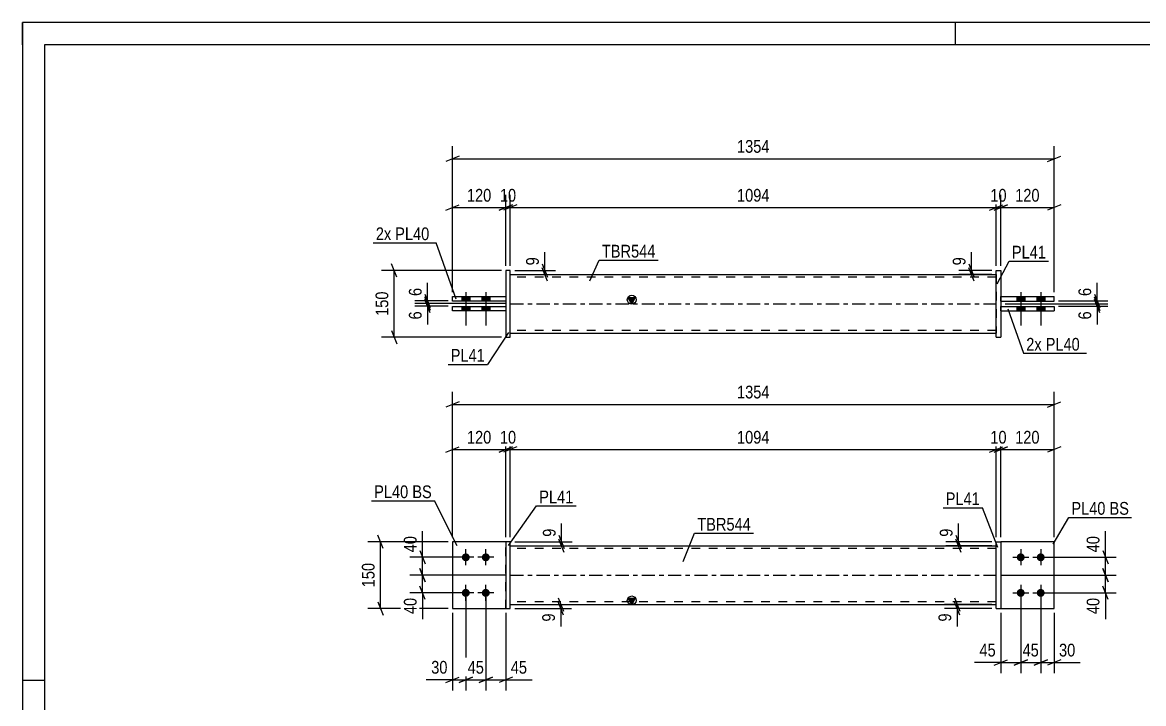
# Model space of a CAD drawing. Header units: millimetres. Extents: x 0 to 420, y 0 to 297.
# Drawn here: x 0 to 252.3, y 143.8 to 297 of the extents above; entities that cross this region are included whole.
import ezdxf

# ---------------------------------------------------------------- set-up
doc = ezdxf.new("R2010")
doc.units = ezdxf.units.MM
doc.linetypes.add('DXK_LINE_DOT2', pattern=[3.9198, 1.9599, -1.9599])
doc.linetypes.add('DXK_LINE_DOT3', pattern=[5.9187, 2.979, -0.9799, 0.9799, -0.9799])
doc.styles.add('Arial Narrow', font='ARIALN.TTF', dxfattribs={"height": 0.2})

# ---------------------------------------------------------------- blocks, each defined once
blk = doc.blocks.new('Unknown-581592826-1127')
at = {"color": 5, "linetype": 'Continuous'}
for p, q in [((420, 297), (0, 297)), ((0, 297), (0, 0)), ((0, 292), (0, 297)), ((210, 292), (210, 297)), ((415, 292), (5, 292)), ((5, 292), (5, 5)), ((5, 149), (0, 149))]:
    blk.add_line(p, q, dxfattribs=at)
blk = doc.blocks.new('Part-581592826-1392 - 1364')
at = {"color": 2, "linetype": 'Continuous'}
for p, q in [((219.16, 180.2), (220.16, 180.2)), ((219.16, 165.2), (219.16, 180.2)), ((220.16, 180.2), (220.16, 165.2)), ((219.16, 165.2), (219.16, 165.2)), ((219.16, 165.2), (220.16, 165.2))]:
    blk.add_line(p, q, dxfattribs=at)
at = {"color": 7, "linetype": 'DXK_LINE_DOT2'}
for p, q in [((219.16, 180.2), (220.16, 180.2)), ((219.16, 165.2), (220.16, 165.2))]:
    blk.add_line(p, q, dxfattribs=at)
blk = doc.blocks.new('Part-581592826-1419 - 1364')
at = {"color": 7, "linetype": 'DXK_LINE_DOT2'}
for p, q in [((108.78, 180.2), (96.78, 180.2)), ((96.78, 180.2), (96.78, 165.2)), ((108.78, 165.2), (108.78, 180.2)), ((96.78, 165.2), (108.78, 165.2))]:
    blk.add_line(p, q, dxfattribs=at)
blk = doc.blocks.new('Bolt-581592826-1398 - 1364')
at = {"linetype": 'Continuous'}
for points in [[(99.78, 175.8, -1), (99.78, 177.6, -1)], [(104.28, 175.8, -1), (104.28, 177.6, -1)], [(99.78, 167.8, -1), (99.78, 169.6, -1)], [(104.28, 167.8, -1), (104.28, 169.6, -1)]]:
    blk.add_hatch(color=1, dxfattribs=at).paths.add_polyline_path(points)
at = {"color": 1, "linetype": 'Continuous'}
for p, q in [((101.58, 176.7), (97.98, 176.7)), ((99.78, 174.9), (99.78, 178.5)), ((106.08, 176.7), (102.48, 176.7)), ((104.28, 174.9), (104.28, 178.5)), ((99.78, 166.9), (99.78, 170.5)), ((104.28, 166.9), (104.28, 170.5)), ((101.58, 168.7), (97.98, 168.7)), ((106.08, 168.7), (102.48, 168.7))]:
    blk.add_line(p, q, dxfattribs=at)
blk = doc.blocks.new('Bolt-581592826-1399 - 1364')
at = {"linetype": 'Continuous'}
for points in [[(224.66, 177.6, -1), (224.66, 175.8, -1)], [(229.16, 177.6, -1), (229.16, 175.8, -1)], [(224.66, 169.6, -1), (224.66, 167.8, -1)], [(229.16, 169.6, -1), (229.16, 167.8, -1)]]:
    blk.add_hatch(color=1, dxfattribs=at).paths.add_polyline_path(points)
at = {"color": 1, "linetype": 'Continuous'}
for p, q in [((222.86, 176.7), (226.46, 176.7)), ((224.66, 178.5), (224.66, 174.9)), ((227.36, 176.7), (230.96, 176.7)), ((229.16, 178.5), (229.16, 174.9)), ((224.66, 170.5), (224.66, 166.9)), ((229.16, 170.5), (229.16, 166.9)), ((222.86, 168.7), (226.46, 168.7)), ((227.36, 168.7), (230.96, 168.7))]:
    blk.add_line(p, q, dxfattribs=at)
blk = doc.blocks.new('Part-581592826-1404 - 1364')
at = {"color": 2, "linetype": 'Continuous'}
for p, q in [((109.78, 180.2), (108.78, 180.2)), ((108.78, 180.2), (108.78, 165.2)), ((109.78, 165.2), (109.78, 180.2)), ((108.78, 165.2), (109.78, 165.2))]:
    blk.add_line(p, q, dxfattribs=at)
blk = doc.blocks.new('Part-581592826-1424 - 1364')
at = {"color": 2, "linetype": 'Continuous'}
for p, q in [((108.78, 180.2), (96.78, 180.2)), ((96.78, 180.2), (96.78, 165.2)), ((96.78, 165.2), (108.78, 165.2))]:
    blk.add_line(p, q, dxfattribs=at)
at = {"color": 7, "linetype": 'DXK_LINE_DOT2'}
blk.add_line((108.78, 165.2), (108.78, 180.2), dxfattribs=at)
blk = doc.blocks.new('Part-581592826-1439 - 1364')
at = {"linetype": 'Continuous'}
blk.add_hatch(color=2, dxfattribs=at).paths.add_polyline_path([(137.13, 166.1), (136.33, 167.5), (137.93, 167.5)])
at = {"color": 2, "linetype": 'Continuous'}
for p, q in [((109.78, 179.3), (219.16, 179.3)), ((137.13, 166.1), (136.33, 167.5)), ((136.33, 167.5), (137.93, 167.5)), ((137.93, 167.5), (137.13, 166.1)), ((109.78, 166.1), (219.16, 166.1))]:
    blk.add_line(p, q, dxfattribs=at)
at = {"color": 7, "linetype": 'DXK_LINE_DOT2'}
for p, q in [((109.78, 166.1), (109.78, 179.3)), ((219.16, 166.1), (219.16, 179.3)), ((219.16, 178.7), (109.78, 178.7)), ((219.16, 166.7), (109.78, 166.7))]:
    blk.add_line(p, q, dxfattribs=at)
at = {"color": 7, "linetype": 'DXK_LINE_DOT3'}
blk.add_line((109.78, 172.7), (219.16, 172.7), dxfattribs=at)
at = {"color": 2, "linetype": 'Continuous'}
blk.add_circle((137.13, 167), 1, dxfattribs=at)
blk = doc.blocks.new('Part-581592826-1444 - 1364')
at = {"color": 2, "linetype": 'Continuous'}
for p, q in [((232.16, 180.2), (220.16, 180.2)), ((232.16, 165.2), (232.16, 180.2)), ((220.16, 165.2), (232.16, 165.2))]:
    blk.add_line(p, q, dxfattribs=at)
at = {"color": 7, "linetype": 'DXK_LINE_DOT2'}
blk.add_line((220.16, 180.2), (220.16, 165.2), dxfattribs=at)
blk = doc.blocks.new('Part-581592826-1449 - 1364')
at = {"color": 7, "linetype": 'DXK_LINE_DOT2'}
for p, q in [((232.16, 180.2), (220.16, 180.2)), ((220.16, 180.2), (220.16, 165.2)), ((232.16, 165.2), (232.16, 180.2)), ((220.16, 165.2), (232.16, 165.2))]:
    blk.add_line(p, q, dxfattribs=at)
blk = doc.blocks.new('Bolt-581592826-1770 - 1766')
at = {"linetype": 'Continuous'}
for points in [[(225.56, 235.34), (223.76, 235.34), (223.76, 234.34), (225.56, 234.34)], [(225.56, 235.34), (223.76, 235.34), (223.76, 234.34), (225.56, 234.34)], [(230.06, 235.34), (228.26, 235.34), (228.26, 234.34), (230.06, 234.34)], [(230.06, 235.34), (228.26, 235.34), (228.26, 234.34), (230.06, 234.34)], [(225.56, 233.14), (223.76, 233.14), (223.76, 232.14), (225.56, 232.14)], [(225.56, 233.14), (223.76, 233.14), (223.76, 232.14), (225.56, 232.14)], [(230.06, 233.14), (228.26, 233.14), (228.26, 232.14), (230.06, 232.14)], [(230.06, 233.14), (228.26, 233.14), (228.26, 232.14), (230.06, 232.14)]]:
    blk.add_hatch(color=1, dxfattribs=at).paths.add_polyline_path(points)
at = {"color": 1, "linetype": 'Continuous'}
for p, q in [((223.76, 235.34), (223.76, 234.34)), ((223.76, 235.34), (223.76, 234.34)), ((224.66, 236.34), (224.66, 228.84)), ((224.66, 236.34), (224.66, 228.84)), ((225.56, 235.34), (225.56, 234.34)), ((225.56, 235.34), (225.56, 234.34)), ((228.26, 235.34), (228.26, 234.34)), ((228.26, 235.34), (228.26, 234.34)), ((229.16, 236.34), (229.16, 228.84)), ((229.16, 236.34), (229.16, 228.84)), ((230.06, 235.34), (230.06, 234.34)), ((230.06, 235.34), (230.06, 234.34)), ((223.76, 233.14), (223.76, 232.14)), ((223.76, 233.14), (223.76, 232.14)), ((225.56, 233.14), (225.56, 232.14)), ((225.56, 233.14), (225.56, 232.14)), ((228.26, 233.14), (228.26, 232.14)), ((228.26, 233.14), (228.26, 232.14)), ((230.06, 233.14), (230.06, 232.14)), ((230.06, 233.14), (230.06, 232.14))]:
    blk.add_line(p, q, dxfattribs=at)
blk = doc.blocks.new('Part-581592826-1785 - 1766')
at = {"color": 2, "linetype": 'Continuous'}
for p, q in [((96.78, 233.14), (108.78, 233.14)), ((96.78, 232.14), (96.78, 233.14)), ((108.78, 232.14), (96.78, 232.14)), ((108.78, 233.14), (108.78, 232.14))]:
    blk.add_line(p, q, dxfattribs=at)
blk = doc.blocks.new('Bolt-581592826-1769 - 1766')
at = {"linetype": 'Continuous'}
for points in [[(98.88, 234.34), (100.68, 234.34), (100.68, 235.34), (98.88, 235.34)], [(98.88, 234.34), (100.68, 234.34), (100.68, 235.34), (98.88, 235.34)], [(103.38, 234.34), (105.18, 234.34), (105.18, 235.34), (103.38, 235.34)], [(103.38, 234.34), (105.18, 234.34), (105.18, 235.34), (103.38, 235.34)], [(98.88, 232.14), (100.68, 232.14), (100.68, 233.14), (98.88, 233.14)], [(98.88, 232.14), (100.68, 232.14), (100.68, 233.14), (98.88, 233.14)], [(103.38, 232.14), (105.18, 232.14), (105.18, 233.14), (103.38, 233.14)], [(103.38, 232.14), (105.18, 232.14), (105.18, 233.14), (103.38, 233.14)]]:
    blk.add_hatch(color=1, dxfattribs=at).paths.add_polyline_path(points)
at = {"color": 1, "linetype": 'Continuous'}
for p, q in [((98.88, 235.34), (98.88, 234.34)), ((98.88, 235.34), (98.88, 234.34)), ((99.78, 236.34), (99.78, 228.84)), ((99.78, 236.34), (99.78, 228.84)), ((100.68, 235.34), (100.68, 234.34)), ((100.68, 235.34), (100.68, 234.34)), ((103.38, 235.34), (103.38, 234.34)), ((103.38, 235.34), (103.38, 234.34)), ((104.28, 236.34), (104.28, 228.84)), ((104.28, 236.34), (104.28, 228.84)), ((105.18, 235.34), (105.18, 234.34)), ((105.18, 235.34), (105.18, 234.34)), ((98.88, 233.14), (98.88, 232.14)), ((98.88, 233.14), (98.88, 232.14)), ((100.68, 233.14), (100.68, 232.14)), ((100.68, 233.14), (100.68, 232.14)), ((103.38, 233.14), (103.38, 232.14)), ((103.38, 233.14), (103.38, 232.14)), ((105.18, 233.14), (105.18, 232.14)), ((105.18, 233.14), (105.18, 232.14))]:
    blk.add_line(p, q, dxfattribs=at)
blk = doc.blocks.new('Part-581592826-1775 - 1766')
at = {"color": 2, "linetype": 'Continuous'}
for p, q in [((109.78, 241.24), (108.78, 241.24)), ((108.78, 241.24), (108.78, 226.24)), ((109.78, 226.24), (109.78, 241.24)), ((108.78, 226.24), (109.78, 226.24))]:
    blk.add_line(p, q, dxfattribs=at)
blk = doc.blocks.new('Part-581592826-1780 - 1766')
at = {"color": 2, "linetype": 'Continuous'}
for p, q in [((96.78, 234.34), (96.78, 235.34)), ((96.78, 235.34), (108.78, 235.34)), ((108.78, 235.34), (108.78, 234.34)), ((108.78, 234.34), (96.78, 234.34))]:
    blk.add_line(p, q, dxfattribs=at)
blk = doc.blocks.new('Part-581592826-1790 - 1766')
at = {"color": 2, "linetype": 'Continuous'}
for p, q in [((219.16, 241.24), (219.16, 241.24)), ((219.16, 226.24), (219.16, 241.24)), ((219.16, 241.24), (220.16, 241.24)), ((220.16, 241.24), (220.16, 241.24)), ((220.16, 241.24), (220.16, 226.24)), ((219.16, 226.24), (220.16, 226.24)), ((219.16, 226.24), (219.16, 226.24)), ((220.16, 226.24), (220.16, 226.24))]:
    blk.add_line(p, q, dxfattribs=at)
at = {"color": 7, "linetype": 'DXK_LINE_DOT2'}
for p, q in [((219.16, 241.24), (220.16, 241.24)), ((219.16, 226.24), (220.16, 226.24)), ((220.16, 226.24), (220.16, 226.24))]:
    blk.add_line(p, q, dxfattribs=at)
blk = doc.blocks.new('Part-581592826-1795 - 1766')
at = {"linetype": 'Continuous'}
blk.add_hatch(color=2, dxfattribs=at).paths.add_polyline_path([(137.13, 233.74), (136.33, 235.14), (137.93, 235.14)])
at = {"color": 2, "linetype": 'Continuous'}
for p, q in [((109.78, 240.34), (219.16, 240.34)), ((137.13, 233.74), (136.33, 235.14)), ((136.33, 235.14), (137.93, 235.14)), ((137.93, 235.14), (137.13, 233.74)), ((109.78, 227.14), (219.16, 227.14))]:
    blk.add_line(p, q, dxfattribs=at)
at = {"color": 7, "linetype": 'DXK_LINE_DOT2'}
for p, q in [((109.78, 227.14), (109.78, 240.34)), ((219.16, 239.74), (109.78, 239.74)), ((219.16, 240.34), (219.16, 227.14)), ((219.16, 227.74), (109.78, 227.74))]:
    blk.add_line(p, q, dxfattribs=at)
at = {"color": 7, "linetype": 'DXK_LINE_DOT3'}
blk.add_line((109.78, 233.74), (219.16, 233.74), dxfattribs=at)
at = {"color": 2, "linetype": 'Continuous'}
blk.add_circle((137.13, 234.64), 1, dxfattribs=at)
blk = doc.blocks.new('Part-581592826-1800 - 1766')
at = {"color": 2, "linetype": 'Continuous'}
for p, q in [((220.16, 233.14), (232.16, 233.14)), ((220.16, 232.14), (220.16, 233.14)), ((220.16, 232.14), (220.16, 232.14)), ((220.16, 232.14), (232.16, 232.14)), ((232.16, 233.14), (232.16, 232.14))]:
    blk.add_line(p, q, dxfattribs=at)
at = {"color": 7, "linetype": 'DXK_LINE_DOT2'}
for p, q in [((220.16, 233.14), (232.16, 233.14)), ((220.16, 232.14), (232.16, 232.14))]:
    blk.add_line(p, q, dxfattribs=at)
blk = doc.blocks.new('Part-581592826-1805 - 1766')
at = {"color": 2, "linetype": 'Continuous'}
for p, q in [((220.16, 235.34), (232.16, 235.34)), ((220.16, 234.34), (220.16, 235.34)), ((232.16, 234.34), (232.16, 235.34)), ((220.16, 234.34), (220.16, 234.34)), ((220.16, 234.34), (232.16, 234.34))]:
    blk.add_line(p, q, dxfattribs=at)
at = {"color": 7, "linetype": 'DXK_LINE_DOT2'}
for p, q in [((220.16, 235.34), (232.16, 235.34)), ((220.16, 234.34), (232.16, 234.34))]:
    blk.add_line(p, q, dxfattribs=at)
blk = doc.blocks.new('StraightDimension-581592826-1558 - 1364')
at = {"color": 7, "linetype": 'Continuous'}
for p, q in [((98.78, 176.7), (87.21, 176.7)), ((89.46, 178.2), (90.66, 175.2)), ((90.06, 172.7), (90.06, 176.7)), ((90.66, 171.2), (89.46, 174.2)), ((108.78, 172.7), (87.21, 172.7))]:
    blk.add_line(p, q, dxfattribs=at)
at = {"color": 0}
blk.add_wipeout([(89.31, 182.08), (85.11, 182.08), (85.11, 177.22), (89.31, 177.22)], dxfattribs=at)
at = {"color": 7, "linetype": 'Continuous'}
blk.add_line((90.06, 176.7), (90.06, 182.6), dxfattribs=at)
blk.add_line((90.06, 176.7), (90.06, 182.6), dxfattribs=at)
at = {"color": 3, "style": 'Arial Narrow'}
blk.add_text('40', height=2.863, rotation=90.0002, dxfattribs=at).set_placement((88.71, 177.82))
blk = doc.blocks.new('StraightDimension-581592826-1451 - 1364')
at = {"color": 7, "linetype": 'Continuous'}
for p, q in [((210.07, 181.7), (211.27, 178.7)), ((218.16, 180.2), (207.82, 180.2)), ((218.16, 179.3), (207.82, 179.3)), ((211.27, 177.8), (210.07, 180.8)), ((210.67, 179.3), (210.67, 180.2))]:
    blk.add_line(p, q, dxfattribs=at)
at = {"color": 0}
blk.add_wipeout([(209.92, 183.75), (205.72, 183.75), (205.72, 180.72), (209.92, 180.72)], dxfattribs=at)
at = {"color": 7, "linetype": 'Continuous'}
blk.add_line((210.67, 180.2), (210.67, 184.28), dxfattribs=at)
blk.add_line((210.67, 180.2), (210.67, 184.28), dxfattribs=at)
at = {"color": 3, "style": 'Arial Narrow'}
blk.add_text('9', height=2.86, rotation=90.0002, dxfattribs=at).set_placement((209.32, 181.32))
blk = doc.blocks.new('StraightDimension-581592826-1525 - 1364')
at = {"color": 7, "linetype": 'Continuous'}
for p, q in [((224.66, 167.7), (224.66, 150.65)), ((229.16, 167.7), (229.16, 150.65)), ((223.16, 152.45), (226.16, 153.65)), ((224.66, 153.05), (229.16, 153.05)), ((230.66, 153.65), (227.66, 152.45))]:
    blk.add_line(p, q, dxfattribs=at)
at = {"color": 0}
blk.add_wipeout([(229.34, 153.8), (229.34, 158), (224.48, 158), (224.48, 153.8)], dxfattribs=at)
at = {"color": 3, "style": 'Arial Narrow'}
blk.add_text('45', height=2.863, dxfattribs=at).set_placement((225.08, 154.4))
blk = doc.blocks.new('StraightDimension-581592826-1462 - 1364')
at = {"color": 7, "linetype": 'Continuous'}
for p, q in [((230.16, 176.7), (246.12, 176.7)), ((243.12, 178.2), (244.32, 175.2)), ((243.72, 172.7), (243.72, 176.7)), ((244.32, 171.2), (243.12, 174.2)), ((220.16, 172.7), (246.12, 172.7))]:
    blk.add_line(p, q, dxfattribs=at)
at = {"color": 0}
blk.add_wipeout([(242.97, 182.08), (238.77, 182.08), (238.77, 177.22), (242.97, 177.22)], dxfattribs=at)
at = {"color": 7, "linetype": 'Continuous'}
blk.add_line((243.72, 176.7), (243.72, 182.6), dxfattribs=at)
blk.add_line((243.72, 176.7), (243.72, 182.6), dxfattribs=at)
at = {"color": 3, "style": 'Arial Narrow'}
blk.add_text('40', height=2.863, rotation=90.0002, dxfattribs=at).set_placement((242.37, 177.82))
blk = doc.blocks.new('StraightDimension-581592826-1549 - 1364')
at = {"color": 7, "linetype": 'Continuous'}
for p, q in [((209.76, 167.6), (210.96, 164.6)), ((210.96, 163.7), (209.76, 166.7)), ((218.16, 166.1), (207.51, 166.1)), ((218.16, 165.2), (207.51, 165.2)), ((210.36, 165.2), (210.36, 166.1))]:
    blk.add_line(p, q, dxfattribs=at)
at = {"color": 0}
blk.add_wipeout([(209.61, 164.67), (205.41, 164.67), (205.41, 161.65), (209.61, 161.65)], dxfattribs=at)
at = {"color": 7, "linetype": 'Continuous'}
blk.add_line((210.36, 165.2), (210.36, 161.12), dxfattribs=at)
blk.add_line((210.36, 165.2), (210.36, 161.12), dxfattribs=at)
at = {"color": 3, "style": 'Arial Narrow'}
blk.add_text('9', height=2.86, rotation=90.0002, dxfattribs=at).set_placement((209.01, 162.25))
blk = doc.blocks.new('StraightDimension-581592826-1687 - 1364')
at = {"color": 7, "linetype": 'Continuous'}
for p, q in [((109.78, 181.2), (109.78, 203.77)), ((219.16, 181.2), (219.16, 203.77)), ((111.28, 201.52), (108.28, 200.32)), ((109.78, 200.92), (219.16, 200.92)), ((217.66, 200.32), (220.66, 201.52))]:
    blk.add_line(p, q, dxfattribs=at)
at = {"color": 0}
blk.add_wipeout([(168.73, 201.67), (168.73, 205.87), (160.22, 205.87), (160.22, 201.67)], dxfattribs=at)
at = {"color": 3, "style": 'Arial Narrow'}
blk.add_text('1094', height=2.863, dxfattribs=at).set_placement((160.82, 202.27))
blk = doc.blocks.new('StraightDimension-581592826-1623 - 1364')
at = {"color": 7, "linetype": 'Continuous'}
for p, q in [((99.78, 167.7), (99.78, 146.78)), ((96.78, 164.2), (96.78, 146.78)), ((95.28, 148.58), (98.28, 149.78)), ((96.78, 149.18), (99.78, 149.18)), ((101.28, 149.78), (98.28, 148.58))]:
    blk.add_line(p, q, dxfattribs=at)
at = {"color": 0}
blk.add_wipeout([(96.26, 149.93), (96.26, 154.13), (91.4, 154.13), (91.4, 149.93)], dxfattribs=at)
at = {"color": 7, "linetype": 'Continuous'}
blk.add_line((96.78, 149.18), (90.88, 149.18), dxfattribs=at)
blk.add_line((96.78, 149.18), (90.88, 149.18), dxfattribs=at)
at = {"color": 3, "style": 'Arial Narrow'}
blk.add_text('30', height=2.863, dxfattribs=at).set_placement((92, 150.53))
blk = doc.blocks.new('StraightDimension-581592826-1616 - 1364')
at = {"color": 7, "linetype": 'Continuous'}
for p, q in [((99.78, 167.7), (99.78, 146.78)), ((104.28, 167.7), (104.28, 146.78)), ((98.28, 148.58), (101.28, 149.78)), ((99.78, 149.18), (104.28, 149.18)), ((105.78, 149.78), (102.78, 148.58))]:
    blk.add_line(p, q, dxfattribs=at)
at = {"color": 0}
blk.add_wipeout([(104.46, 149.93), (104.46, 154.13), (99.6, 154.13), (99.6, 149.93)], dxfattribs=at)
at = {"color": 3, "style": 'Arial Narrow'}
blk.add_text('45', height=2.863, dxfattribs=at).set_placement((100.2, 150.53))
blk = doc.blocks.new('StraightDimension-581592826-1481 - 1364')
at = {"color": 7, "linetype": 'Continuous'}
for p, q in [((243.12, 174.2), (244.32, 171.2)), ((220.16, 172.7), (246.12, 172.7)), ((243.72, 168.7), (243.72, 172.7)), ((244.32, 167.2), (243.12, 170.2)), ((230.16, 168.7), (246.12, 168.7))]:
    blk.add_line(p, q, dxfattribs=at)
at = {"color": 0}
blk.add_wipeout([(242.97, 168.17), (238.77, 168.17), (238.77, 163.32), (242.97, 163.32)], dxfattribs=at)
at = {"color": 7, "linetype": 'Continuous'}
blk.add_line((243.72, 168.7), (243.72, 162.79), dxfattribs=at)
blk.add_line((243.72, 168.7), (243.72, 162.79), dxfattribs=at)
at = {"color": 3, "style": 'Arial Narrow'}
blk.add_text('40', height=2.863, rotation=90.0002, dxfattribs=at).set_placement((242.37, 163.92))
blk = doc.blocks.new('StraightDimension-581592826-1495 - 1364')
at = {"color": 7, "linetype": 'Continuous'}
for p, q in [((81.2, 178.7), (80, 181.7)), ((95.78, 180.2), (77.75, 180.2)), ((80.6, 165.2), (80.6, 180.2)), ((80, 166.7), (81.2, 163.7)), ((95.78, 165.2), (77.75, 165.2))]:
    blk.add_line(p, q, dxfattribs=at)
at = {"color": 0}
blk.add_wipeout([(79.85, 176.04), (75.65, 176.04), (75.65, 169.36), (79.85, 169.36)], dxfattribs=at)
at = {"color": 3, "style": 'Arial Narrow'}
blk.add_text('150', height=2.863, rotation=90.0002, dxfattribs=at).set_placement((79.25, 169.96))
blk = doc.blocks.new('StraightDimension-581592826-1509 - 1364')
at = {"color": 7, "linetype": 'Continuous'}
for p, q in [((224.66, 167.7), (224.66, 150.65)), ((220.16, 164.2), (220.16, 150.65)), ((218.66, 152.45), (221.66, 153.65)), ((220.16, 153.05), (224.66, 153.05)), ((226.16, 153.65), (223.16, 152.45))]:
    blk.add_line(p, q, dxfattribs=at)
at = {"color": 0}
blk.add_wipeout([(219.64, 153.8), (219.64, 158), (214.78, 158), (214.78, 153.8)], dxfattribs=at)
at = {"color": 7, "linetype": 'Continuous'}
blk.add_line((220.16, 153.05), (214.25, 153.05), dxfattribs=at)
blk.add_line((220.16, 153.05), (214.25, 153.05), dxfattribs=at)
at = {"color": 3, "style": 'Arial Narrow'}
blk.add_text('45', height=2.863, dxfattribs=at).set_placement((215.38, 154.4))
blk = doc.blocks.new('StraightDimension-581592826-1594 - 1364')
at = {"color": 7, "linetype": 'Continuous'}
for p, q in [((120.59, 167.6), (121.79, 164.6)), ((121.79, 163.7), (120.59, 166.7)), ((110.78, 166.1), (123.59, 166.1)), ((110.78, 165.2), (123.59, 165.2)), ((121.19, 165.2), (121.19, 166.1))]:
    blk.add_line(p, q, dxfattribs=at)
at = {"color": 0}
blk.add_wipeout([(120.44, 164.67), (116.24, 164.67), (116.24, 161.65), (120.44, 161.65)], dxfattribs=at)
at = {"color": 7, "linetype": 'Continuous'}
blk.add_line((121.19, 165.2), (121.19, 161.12), dxfattribs=at)
blk.add_line((121.19, 165.2), (121.19, 161.12), dxfattribs=at)
at = {"color": 3, "style": 'Arial Narrow'}
blk.add_text('9', height=2.86, rotation=90.0002, dxfattribs=at).set_placement((119.84, 162.25))
blk = doc.blocks.new('StraightDimension-581592826-1535 - 1364')
at = {"color": 7, "linetype": 'Continuous'}
for p, q in [((229.16, 167.7), (229.16, 150.65)), ((232.16, 164.2), (232.16, 150.65)), ((227.66, 152.45), (230.66, 153.65)), ((229.16, 153.05), (232.16, 153.05)), ((233.66, 153.65), (230.66, 152.45))]:
    blk.add_line(p, q, dxfattribs=at)
at = {"color": 0}
blk.add_wipeout([(237.54, 153.8), (237.54, 158), (232.69, 158), (232.69, 153.8)], dxfattribs=at)
at = {"color": 7, "linetype": 'Continuous'}
blk.add_line((232.16, 153.05), (238.07, 153.05), dxfattribs=at)
blk.add_line((232.16, 153.05), (238.07, 153.05), dxfattribs=at)
at = {"color": 3, "style": 'Arial Narrow'}
blk.add_text('30', height=2.863, dxfattribs=at).set_placement((233.29, 154.4))
blk = doc.blocks.new('StraightDimension-581592826-1571 - 1364')
at = {"color": 7, "linetype": 'Continuous'}
for p, q in [((89.46, 174.2), (90.66, 171.2)), ((108.78, 172.7), (87.21, 172.7)), ((90.06, 168.7), (90.06, 172.7)), ((90.66, 167.2), (89.46, 170.2)), ((98.78, 168.7), (87.21, 168.7))]:
    blk.add_line(p, q, dxfattribs=at)
at = {"color": 0}
blk.add_wipeout([(89.31, 168.17), (85.11, 168.17), (85.11, 163.32), (89.31, 163.32)], dxfattribs=at)
at = {"color": 7, "linetype": 'Continuous'}
blk.add_line((90.06, 168.7), (90.06, 162.79), dxfattribs=at)
blk.add_line((90.06, 168.7), (90.06, 162.79), dxfattribs=at)
at = {"color": 3, "style": 'Arial Narrow'}
blk.add_text('40', height=2.863, rotation=90.0002, dxfattribs=at).set_placement((88.71, 163.92))
blk = doc.blocks.new('StraightDimension-581592826-1713 - 1364')
at = {"color": 7, "linetype": 'Continuous'}
for p, q in [((96.78, 181.2), (96.78, 203.77)), ((108.78, 181.2), (108.78, 203.77)), ((95.28, 200.32), (98.28, 201.52)), ((96.78, 200.92), (108.78, 200.92)), ((110.28, 201.52), (107.28, 200.32))]:
    blk.add_line(p, q, dxfattribs=at)
at = {"color": 0}
blk.add_wipeout([(106.12, 201.67), (106.12, 205.87), (99.44, 205.87), (99.44, 201.67)], dxfattribs=at)
at = {"color": 3, "style": 'Arial Narrow'}
blk.add_text('120', height=2.863, dxfattribs=at).set_placement((100.04, 202.27))
blk = doc.blocks.new('StraightDimension-581592826-1585 - 1364')
at = {"color": 7, "linetype": 'Continuous'}
for p, q in [((120.74, 181.7), (121.94, 178.7)), ((110.78, 180.2), (123.74, 180.2)), ((110.78, 179.3), (123.74, 179.3)), ((121.94, 177.8), (120.74, 180.8)), ((121.34, 179.3), (121.34, 180.2))]:
    blk.add_line(p, q, dxfattribs=at)
at = {"color": 0}
blk.add_wipeout([(120.59, 183.75), (116.39, 183.75), (116.39, 180.72), (120.59, 180.72)], dxfattribs=at)
at = {"color": 7, "linetype": 'Continuous'}
blk.add_line((121.34, 180.2), (121.34, 184.28), dxfattribs=at)
blk.add_line((121.34, 180.2), (121.34, 184.28), dxfattribs=at)
at = {"color": 3, "style": 'Arial Narrow'}
blk.add_text('9', height=2.86, rotation=90.0002, dxfattribs=at).set_placement((119.99, 181.32))
blk = doc.blocks.new('StraightDimension-581592826-1603 - 1364')
at = {"color": 7, "linetype": 'Continuous'}
for p, q in [((104.28, 167.7), (104.28, 146.78)), ((108.78, 164.2), (108.78, 146.78)), ((102.78, 148.58), (105.78, 149.78)), ((104.28, 149.18), (108.78, 149.18)), ((110.28, 149.78), (107.28, 148.58))]:
    blk.add_line(p, q, dxfattribs=at)
at = {"color": 0}
blk.add_wipeout([(114.16, 149.93), (114.16, 154.13), (109.31, 154.13), (109.31, 149.93)], dxfattribs=at)
at = {"color": 7, "linetype": 'Continuous'}
blk.add_line((108.78, 149.18), (114.69, 149.18), dxfattribs=at)
blk.add_line((108.78, 149.18), (114.69, 149.18), dxfattribs=at)
at = {"color": 3, "style": 'Arial Narrow'}
blk.add_text('45', height=2.863, dxfattribs=at).set_placement((109.91, 150.53))
blk = doc.blocks.new('StraightDimension-581592826-1634 - 1364')
at = {"color": 7, "linetype": 'Continuous'}
for p, q in [((96.78, 181.2), (96.78, 213.94)), ((232.16, 181.2), (232.16, 213.94)), ((98.28, 211.69), (95.28, 210.49)), ((96.78, 211.09), (232.16, 211.09)), ((230.66, 210.49), (233.66, 211.69))]:
    blk.add_line(p, q, dxfattribs=at)
at = {"color": 0}
blk.add_wipeout([(168.73, 211.84), (168.73, 216.04), (160.22, 216.04), (160.22, 211.84)], dxfattribs=at)
at = {"color": 3, "style": 'Arial Narrow'}
blk.add_text('1354', height=2.863, dxfattribs=at).set_placement((160.82, 212.44))
blk = doc.blocks.new('StraightDimension-581592826-1648 - 1364')
at = {"color": 7, "linetype": 'Continuous'}
for p, q in [((220.16, 181.2), (220.16, 203.77)), ((232.16, 181.2), (232.16, 203.77)), ((218.66, 200.32), (221.66, 201.52)), ((220.16, 200.92), (232.16, 200.92)), ((233.66, 201.52), (230.66, 200.32))]:
    blk.add_line(p, q, dxfattribs=at)
at = {"color": 0}
blk.add_wipeout([(229.5, 201.67), (229.5, 205.87), (222.82, 205.87), (222.82, 201.67)], dxfattribs=at)
at = {"color": 3, "style": 'Arial Narrow'}
blk.add_text('120', height=2.863, dxfattribs=at).set_placement((223.42, 202.27))
blk = doc.blocks.new('StraightDimension-581592826-1670 - 1364')
at = {"color": 7, "linetype": 'Continuous'}
for p, q in [((219.16, 181.2), (219.16, 203.77)), ((220.16, 181.2), (220.16, 203.77)), ((217.66, 200.32), (220.66, 201.52)), ((221.66, 201.52), (218.66, 200.32)), ((219.16, 200.92), (220.16, 200.92))]:
    blk.add_line(p, q, dxfattribs=at)
at = {"color": 0}
blk.add_wipeout([(222.09, 201.67), (222.09, 205.87), (217.23, 205.87), (217.23, 201.67)], dxfattribs=at)
at = {"color": 3, "style": 'Arial Narrow'}
blk.add_text('10', height=2.863, dxfattribs=at).set_placement((217.83, 202.27))
blk = doc.blocks.new('StraightDimension-581592826-1696 - 1364')
at = {"color": 7, "linetype": 'Continuous'}
for p, q in [((108.78, 181.2), (108.78, 203.77)), ((109.78, 181.2), (109.78, 203.77)), ((107.28, 200.32), (110.28, 201.52)), ((111.28, 201.52), (108.28, 200.32)), ((108.78, 200.92), (109.78, 200.92))]:
    blk.add_line(p, q, dxfattribs=at)
at = {"color": 0}
blk.add_wipeout([(111.71, 201.67), (111.71, 205.87), (106.85, 205.87), (106.85, 201.67)], dxfattribs=at)
at = {"color": 3, "style": 'Arial Narrow'}
blk.add_text('10', height=2.863, dxfattribs=at).set_placement((107.45, 202.27))
blk = doc.blocks.new('StraightDimension-581592826-1907 - 1766')
at = {"color": 7, "linetype": 'Continuous'}
for p, q in [((90.59, 235.25), (91.79, 232.25)), ((108.78, 233.75), (88.34, 233.75)), ((95.78, 233.15), (88.34, 233.15)), ((91.79, 231.65), (90.59, 234.65)), ((91.19, 233.15), (91.19, 233.75))]:
    blk.add_line(p, q, dxfattribs=at)
at = {"color": 0}
blk.add_wipeout([(90.44, 232.62), (86.24, 232.62), (86.24, 229.59), (90.44, 229.59)], dxfattribs=at)
at = {"color": 7, "linetype": 'Continuous'}
blk.add_line((91.19, 233.15), (91.19, 229.07), dxfattribs=at)
blk.add_line((91.19, 233.15), (91.19, 229.07), dxfattribs=at)
at = {"color": 3, "style": 'Arial Narrow'}
blk.add_text('6', height=2.86, rotation=90.0002, dxfattribs=at).set_placement((89.84, 230.19))
blk = doc.blocks.new('StraightDimension-581592826-1933 - 1766')
at = {"color": 7, "linetype": 'Continuous'}
for p, q in [((241.26, 235.85), (242.46, 232.85)), ((242.46, 232.24), (241.26, 235.24)), ((221.16, 233.74), (244.26, 233.74)), ((233.16, 234.35), (244.26, 234.35)), ((241.86, 233.74), (241.86, 234.35))]:
    blk.add_line(p, q, dxfattribs=at)
at = {"color": 0}
blk.add_wipeout([(241.11, 237.9), (236.91, 237.9), (236.91, 234.87), (241.11, 234.87)], dxfattribs=at)
at = {"color": 7, "linetype": 'Continuous'}
blk.add_line((241.86, 234.35), (241.86, 238.42), dxfattribs=at)
blk.add_line((241.86, 234.35), (241.86, 238.42), dxfattribs=at)
at = {"color": 3, "style": 'Arial Narrow'}
blk.add_text('6', height=2.86, rotation=90.0002, dxfattribs=at).set_placement((240.51, 235.47))
blk = doc.blocks.new('StraightDimension-581592826-1869 - 1766')
at = {"color": 7, "linetype": 'Continuous'}
for p, q in [((84.29, 239.74), (83.09, 242.74)), ((107.78, 241.24), (80.84, 241.24)), ((83.69, 226.24), (83.69, 241.24)), ((83.09, 227.74), (84.29, 224.74)), ((107.78, 226.24), (80.84, 226.24))]:
    blk.add_line(p, q, dxfattribs=at)
at = {"color": 0}
blk.add_wipeout([(82.94, 237.09), (78.74, 237.09), (78.74, 230.4), (82.94, 230.4)], dxfattribs=at)
at = {"color": 3, "style": 'Arial Narrow'}
blk.add_text('150', height=2.863, rotation=90.0002, dxfattribs=at).set_placement((82.34, 231))
blk = doc.blocks.new('StraightDimension-581592826-1807 - 1766')
at = {"color": 7, "linetype": 'Continuous'}
for p, q in [((96.78, 236.35), (96.78, 269.19)), ((232.16, 236.35), (232.16, 269.19)), ((98.28, 266.94), (95.28, 265.74)), ((96.78, 266.34), (232.16, 266.34)), ((230.66, 265.74), (233.66, 266.94))]:
    blk.add_line(p, q, dxfattribs=at)
at = {"color": 0}
blk.add_wipeout([(168.73, 267.09), (168.73, 271.29), (160.22, 271.29), (160.22, 267.09)], dxfattribs=at)
at = {"color": 3, "style": 'Arial Narrow'}
blk.add_text('1354', height=2.863, dxfattribs=at).set_placement((160.82, 267.69))
blk = doc.blocks.new('StraightDimension-581592826-1818 - 1766')
at = {"color": 7, "linetype": 'Continuous'}
for p, q in [((108.78, 242.24), (108.78, 258.19)), ((109.78, 242.24), (109.78, 258.19)), ((107.28, 254.74), (110.28, 255.94)), ((111.28, 255.94), (108.28, 254.74)), ((108.78, 255.34), (109.78, 255.34))]:
    blk.add_line(p, q, dxfattribs=at)
at = {"color": 0}
blk.add_wipeout([(111.71, 256.09), (111.71, 260.29), (106.85, 260.29), (106.85, 256.09)], dxfattribs=at)
at = {"color": 3, "style": 'Arial Narrow'}
blk.add_text('10', height=2.863, dxfattribs=at).set_placement((107.45, 256.69))
blk = doc.blocks.new('StraightDimension-581592826-1828 - 1766')
at = {"color": 7, "linetype": 'Continuous'}
for p, q in [((96.78, 236.35), (96.78, 258.19)), ((108.78, 242.24), (108.78, 258.19)), ((95.28, 254.74), (98.28, 255.94)), ((96.78, 255.34), (108.78, 255.34)), ((110.28, 255.94), (107.28, 254.74))]:
    blk.add_line(p, q, dxfattribs=at)
at = {"color": 0}
blk.add_wipeout([(106.12, 256.09), (106.12, 260.29), (99.44, 260.29), (99.44, 256.09)], dxfattribs=at)
at = {"color": 3, "style": 'Arial Narrow'}
blk.add_text('120', height=2.863, dxfattribs=at).set_placement((100.04, 256.69))
blk = doc.blocks.new('StraightDimension-581592826-1838 - 1766')
at = {"color": 7, "linetype": 'Continuous'}
for p, q in [((109.78, 242.24), (109.78, 258.19)), ((219.16, 242.24), (219.16, 258.19)), ((111.28, 255.94), (108.28, 254.74)), ((109.78, 255.34), (219.16, 255.34)), ((217.66, 254.74), (220.66, 255.94))]:
    blk.add_line(p, q, dxfattribs=at)
at = {"color": 0}
blk.add_wipeout([(168.73, 256.09), (168.73, 260.29), (160.22, 260.29), (160.22, 256.09)], dxfattribs=at)
at = {"color": 3, "style": 'Arial Narrow'}
blk.add_text('1094', height=2.863, dxfattribs=at).set_placement((160.82, 256.69))
blk = doc.blocks.new('StraightDimension-581592826-1848 - 1766')
at = {"color": 7, "linetype": 'Continuous'}
for p, q in [((219.16, 242.24), (219.16, 258.19)), ((220.16, 242.24), (220.16, 258.19)), ((217.66, 254.74), (220.66, 255.94)), ((221.66, 255.94), (218.66, 254.74)), ((219.16, 255.34), (220.16, 255.34))]:
    blk.add_line(p, q, dxfattribs=at)
at = {"color": 0}
blk.add_wipeout([(222.09, 256.09), (222.09, 260.29), (217.23, 260.29), (217.23, 256.09)], dxfattribs=at)
at = {"color": 3, "style": 'Arial Narrow'}
blk.add_text('10', height=2.863, dxfattribs=at).set_placement((217.83, 256.69))
blk = doc.blocks.new('StraightDimension-581592826-1858 - 1766')
at = {"color": 7, "linetype": 'Continuous'}
for p, q in [((220.16, 242.24), (220.16, 258.19)), ((232.16, 236.35), (232.16, 258.19)), ((218.66, 254.74), (221.66, 255.94)), ((220.16, 255.34), (232.16, 255.34)), ((233.66, 255.94), (230.66, 254.74))]:
    blk.add_line(p, q, dxfattribs=at)
at = {"color": 0}
blk.add_wipeout([(229.5, 256.09), (229.5, 260.29), (222.82, 260.29), (222.82, 256.09)], dxfattribs=at)
at = {"color": 3, "style": 'Arial Narrow'}
blk.add_text('120', height=2.863, dxfattribs=at).set_placement((223.42, 256.69))
blk = doc.blocks.new('StraightDimension-581592826-1880 - 1766')
at = {"color": 7, "linetype": 'Continuous'}
for p, q in [((116.96, 242.74), (118.16, 239.74)), ((110.78, 241.24), (119.96, 241.24)), ((110.78, 240.34), (119.96, 240.34)), ((118.16, 238.84), (116.96, 241.84)), ((117.56, 240.34), (117.56, 241.24))]:
    blk.add_line(p, q, dxfattribs=at)
at = {"color": 0}
blk.add_wipeout([(116.81, 244.8), (112.61, 244.8), (112.61, 241.77), (116.81, 241.77)], dxfattribs=at)
at = {"color": 7, "linetype": 'Continuous'}
blk.add_line((117.56, 241.24), (117.56, 245.32), dxfattribs=at)
blk.add_line((117.56, 241.24), (117.56, 245.32), dxfattribs=at)
at = {"color": 3, "style": 'Arial Narrow'}
blk.add_text('9', height=2.86, rotation=90.0002, dxfattribs=at).set_placement((116.21, 242.37))
blk = doc.blocks.new('StraightDimension-581592826-1891 - 1766')
at = {"color": 7, "linetype": 'Continuous'}
for p, q in [((90.59, 235.85), (91.79, 232.85)), ((91.79, 232.25), (90.59, 235.25)), ((95.78, 234.35), (88.34, 234.35)), ((108.78, 233.75), (88.34, 233.75)), ((91.19, 233.75), (91.19, 234.35))]:
    blk.add_line(p, q, dxfattribs=at)
at = {"color": 0}
blk.add_wipeout([(90.44, 237.9), (86.24, 237.9), (86.24, 234.87), (90.44, 234.87)], dxfattribs=at)
at = {"color": 7, "linetype": 'Continuous'}
blk.add_line((91.19, 234.35), (91.19, 238.42), dxfattribs=at)
blk.add_line((91.19, 234.35), (91.19, 238.42), dxfattribs=at)
at = {"color": 3, "style": 'Arial Narrow'}
blk.add_text('6', height=2.86, rotation=90.0002, dxfattribs=at).set_placement((89.84, 235.47))
blk = doc.blocks.new('StraightDimension-581592826-1924 - 1766')
at = {"color": 7, "linetype": 'Continuous'}
for p, q in [((241.26, 235.24), (242.46, 232.24)), ((221.16, 233.74), (244.26, 233.74)), ((233.16, 233.15), (244.26, 233.15)), ((242.46, 231.65), (241.26, 234.65)), ((241.86, 233.15), (241.86, 233.74))]:
    blk.add_line(p, q, dxfattribs=at)
at = {"color": 0}
blk.add_wipeout([(241.11, 232.62), (236.91, 232.62), (236.91, 229.59), (241.11, 229.59)], dxfattribs=at)
at = {"color": 7, "linetype": 'Continuous'}
blk.add_line((241.86, 233.15), (241.86, 229.07), dxfattribs=at)
blk.add_line((241.86, 233.15), (241.86, 229.07), dxfattribs=at)
at = {"color": 3, "style": 'Arial Narrow'}
blk.add_text('6', height=2.86, rotation=90.0002, dxfattribs=at).set_placement((240.51, 230.19))
blk = doc.blocks.new('StraightDimension-581592826-1943 - 1766')
at = {"color": 7, "linetype": 'Continuous'}
for p, q in [((212.98, 242.74), (214.18, 239.74)), ((218.16, 241.24), (210.73, 241.24)), ((218.16, 240.34), (210.73, 240.34)), ((214.18, 238.84), (212.98, 241.84)), ((213.58, 240.34), (213.58, 241.24))]:
    blk.add_line(p, q, dxfattribs=at)
at = {"color": 0}
blk.add_wipeout([(212.83, 244.8), (208.63, 244.8), (208.63, 241.77), (212.83, 241.77)], dxfattribs=at)
at = {"color": 7, "linetype": 'Continuous'}
blk.add_line((213.58, 241.24), (213.58, 245.32), dxfattribs=at)
blk.add_line((213.58, 241.24), (213.58, 245.32), dxfattribs=at)
at = {"color": 3, "style": 'Arial Narrow'}
blk.add_text('9', height=2.86, rotation=90.0002, dxfattribs=at).set_placement((212.23, 242.37))
blk = doc.blocks.new('Mark-581592826-1400 - 1364')
at = {"color": 0}
blk.add_wipeout([(123.99, 188.85), (123.99, 191.85), (116.31, 191.85), (116.31, 188.85)], dxfattribs=at)
blk.add_wipeout([(123.99, 188.85), (123.99, 191.85), (116.31, 191.85), (116.31, 188.85)], dxfattribs=at)
at = {"color": 30, "linetype": 'Continuous'}
for p, q in [((109.42, 179.39), (115.71, 188.25)), ((115.71, 188.25), (124.59, 188.25))]:
    blk.add_line(p, q, dxfattribs=at)
at = {"color": 3, "style": 'Arial Narrow'}
blk.add_text('PL41', height=2.863, dxfattribs=at).set_placement((116.31, 188.85))
blk = doc.blocks.new('Mark-581592826-1387 - 1364')
at = {"color": 0}
blk.add_wipeout([(215.45, 188.44), (215.45, 191.44), (207.78, 191.44), (207.78, 188.44)], dxfattribs=at)
blk.add_wipeout([(215.45, 188.44), (215.45, 191.44), (207.78, 191.44), (207.78, 188.44)], dxfattribs=at)
at = {"color": 30, "linetype": 'Continuous'}
for p in [(207.18, 187.84), (219.49, 178.92)]:
    blk.add_line(p, (216.05, 187.84), dxfattribs=at)
at = {"color": 3, "style": 'Arial Narrow'}
blk.add_text('PL41', height=2.863, dxfattribs=at).set_placement((207.78, 188.44))
blk = doc.blocks.new('Mark-581592826-1435 - 1364')
at = {"color": 0}
blk.add_wipeout([(163.94, 182.7), (163.94, 185.7), (151.88, 185.7), (151.88, 182.7)], dxfattribs=at)
blk.add_wipeout([(163.94, 182.7), (163.94, 185.7), (151.88, 185.7), (151.88, 182.7)], dxfattribs=at)
at = {"color": 30, "linetype": 'Continuous'}
for p, q in [((148.68, 175.75), (151.28, 182.1)), ((151.28, 182.1), (164.54, 182.1))]:
    blk.add_line(p, q, dxfattribs=at)
at = {"color": 3, "style": 'Arial Narrow'}
blk.add_text('TBR544', height=2.863, dxfattribs=at).set_placement((151.88, 182.7))
blk = doc.blocks.new('MarkSet-581592826-1751 - 1364')
at = {"color": 0}
blk.add_wipeout([(86.84, 190.01), (86.84, 193.01), (79.16, 193.01), (79.16, 190.01)], dxfattribs=at)
blk.add_wipeout([(86.84, 190.01), (86.84, 193.01), (79.16, 193.01), (79.16, 190.01)], dxfattribs=at)
blk.add_wipeout([(92.12, 190.01), (92.12, 193.01), (87.74, 193.01), (87.74, 190.01)], dxfattribs=at)
blk.add_wipeout([(92.12, 190.01), (92.12, 193.01), (87.74, 193.01), (87.74, 190.01)], dxfattribs=at)
at = {"color": 30, "linetype": 'Continuous'}
for p in [(78.56, 189.41), (97.82, 179.26)]:
    blk.add_line(p, (92.72, 189.41), dxfattribs=at)
at = {"color": 3, "style": 'Arial Narrow'}
for s, p in [('PL40', (79.16, 190.01)), ('BS', (87.74, 190.01))]:
    blk.add_text(s, height=2.863, dxfattribs=at).set_placement(p)
blk = doc.blocks.new('MarkSet-581592826-1757 - 1364')
at = {"color": 0}
blk.add_wipeout([(243.74, 186.28), (243.74, 189.28), (236.06, 189.28), (236.06, 186.28)], dxfattribs=at)
blk.add_wipeout([(243.74, 186.28), (243.74, 189.28), (236.06, 189.28), (236.06, 186.28)], dxfattribs=at)
at = {"color": 30, "linetype": 'Continuous'}
blk.add_line((231.96, 179.62), (235.46, 185.68), dxfattribs=at)
at = {"color": 0}
blk.add_wipeout([(249.02, 186.28), (249.02, 189.28), (244.64, 189.28), (244.64, 186.28)], dxfattribs=at)
blk.add_wipeout([(249.02, 186.28), (249.02, 189.28), (244.64, 189.28), (244.64, 186.28)], dxfattribs=at)
at = {"color": 30, "linetype": 'Continuous'}
blk.add_line((235.46, 185.68), (249.62, 185.68), dxfattribs=at)
at = {"color": 3, "style": 'Arial Narrow'}
for s, p in [('PL40', (236.06, 186.28)), ('BS', (244.64, 186.28))]:
    blk.add_text(s, height=2.863, dxfattribs=at).set_placement(p)
blk = doc.blocks.new('Mark-581592826-1786 - 1766')
at = {"color": 0}
blk.add_wipeout([(230.35, 243.9), (230.35, 246.9), (222.68, 246.9), (222.68, 243.9)], dxfattribs=at)
blk.add_wipeout([(230.35, 243.9), (230.35, 246.9), (222.68, 246.9), (222.68, 243.9)], dxfattribs=at)
at = {"color": 30, "linetype": 'Continuous'}
for p, q in [((219.39, 238.22), (222.08, 243.3)), ((222.08, 243.3), (230.95, 243.3))]:
    blk.add_line(p, q, dxfattribs=at)
at = {"color": 3, "style": 'Arial Narrow'}
blk.add_text('PL41', height=2.863, dxfattribs=at).set_placement((222.68, 243.9))
blk = doc.blocks.new('MarkSet-581592826-1975 - 1766')
at = {"color": 30, "linetype": 'Continuous'}
blk.add_line((97.63, 234.73), (93.08, 247.43), dxfattribs=at)
at = {"color": 0}
blk.add_wipeout([(83, 248.03), (83, 251.03), (79.53, 251.03), (79.53, 248.03)], dxfattribs=at)
blk.add_wipeout([(83, 248.03), (83, 251.03), (79.53, 251.03), (79.53, 248.03)], dxfattribs=at)
blk.add_wipeout([(91.58, 248.03), (91.58, 251.03), (83.9, 251.03), (83.9, 248.03)], dxfattribs=at)
blk.add_wipeout([(91.58, 248.03), (91.58, 251.03), (83.9, 251.03), (83.9, 248.03)], dxfattribs=at)
at = {"color": 30, "linetype": 'Continuous'}
blk.add_line((78.93, 247.43), (93.08, 247.43), dxfattribs=at)
at = {"color": 3, "style": 'Arial Narrow'}
for s, p in [('2x', (79.53, 248.03)), ('PL40', (83.9, 248.03))]:
    blk.add_text(s, height=2.863, dxfattribs=at).set_placement(p)
blk = doc.blocks.new('Mark-581592826-1771 - 1766')
at = {"color": 0}
blk.add_wipeout([(104.05, 220.69), (104.05, 223.69), (96.38, 223.69), (96.38, 220.69)], dxfattribs=at)
blk.add_wipeout([(104.05, 220.69), (104.05, 223.69), (96.38, 223.69), (96.38, 220.69)], dxfattribs=at)
at = {"color": 30, "linetype": 'Continuous'}
for p in [(109.36, 227.28), (95.78, 220.09)]:
    blk.add_line(p, (104.65, 220.09), dxfattribs=at)
at = {"color": 3, "style": 'Arial Narrow'}
blk.add_text('PL41', height=2.863, dxfattribs=at).set_placement((96.38, 220.69))
blk = doc.blocks.new('Mark-581592826-1791 - 1766')
at = {"color": 0}
blk.add_wipeout([(142.47, 244.12), (142.47, 247.12), (130.41, 247.12), (130.41, 244.12)], dxfattribs=at)
blk.add_wipeout([(142.47, 244.12), (142.47, 247.12), (130.41, 247.12), (130.41, 244.12)], dxfattribs=at)
at = {"color": 30, "linetype": 'Continuous'}
for p, q in [((127.71, 238.86), (129.81, 243.52)), ((129.81, 243.52), (143.07, 243.52))]:
    blk.add_line(p, q, dxfattribs=at)
at = {"color": 3, "style": 'Arial Narrow'}
blk.add_text('TBR544', height=2.863, dxfattribs=at).set_placement((130.41, 244.12))
blk = doc.blocks.new('MarkSet-581592826-1981 - 1766')
at = {"color": 0}
blk.add_wipeout([(229.38, 223.18), (229.38, 226.18), (225.91, 226.18), (225.91, 223.18)], dxfattribs=at)
blk.add_wipeout([(229.38, 223.18), (229.38, 226.18), (225.91, 226.18), (225.91, 223.18)], dxfattribs=at)
at = {"color": 30, "linetype": 'Continuous'}
blk.add_line((221.78, 232.6), (225.31, 222.58), dxfattribs=at)
at = {"color": 0}
blk.add_wipeout([(237.96, 223.18), (237.96, 226.18), (230.28, 226.18), (230.28, 223.18)], dxfattribs=at)
blk.add_wipeout([(237.96, 223.18), (237.96, 226.18), (230.28, 226.18), (230.28, 223.18)], dxfattribs=at)
at = {"color": 30, "linetype": 'Continuous'}
blk.add_line((225.31, 222.58), (239.46, 222.58), dxfattribs=at)
at = {"color": 3, "style": 'Arial Narrow'}
for s, p in [('2x', (225.91, 223.18)), ('PL40', (230.28, 223.18))]:
    blk.add_text(s, height=2.863, dxfattribs=at).set_placement(p)

msp = doc.modelspace()

# ---------------------------------------------------------------- block references
for name in ['Unknown-581592826-1127', 'Part-581592826-1775 - 1766', 'Part-581592826-1795 - 1766', 'Part-581592826-1790 - 1766', 'Part-581592826-1780 - 1766', 'Bolt-581592826-1769 - 1766', 'Part-581592826-1805 - 1766', 'Bolt-581592826-1770 - 1766', 'Part-581592826-1785 - 1766', 'Part-581592826-1800 - 1766', 'Part-581592826-1419 - 1364', 'Part-581592826-1424 - 1364', 'Part-581592826-1404 - 1364', 'Part-581592826-1439 - 1364', 'Part-581592826-1392 - 1364', 'Part-581592826-1444 - 1364', 'Part-581592826-1449 - 1364', 'Bolt-581592826-1398 - 1364', 'Bolt-581592826-1399 - 1364']:
    msp.add_blockref(name, (0, 0))

# ---------------------------------------------------------------- next in the draw order: block references
for name in ['StraightDimension-581592826-1933 - 1766', 'StraightDimension-581592826-1907 - 1766', 'StraightDimension-581592826-1451 - 1364', 'StraightDimension-581592826-1558 - 1364', 'StraightDimension-581592826-1462 - 1364', 'StraightDimension-581592826-1623 - 1364', 'StraightDimension-581592826-1594 - 1364', 'StraightDimension-581592826-1549 - 1364', 'StraightDimension-581592826-1525 - 1364']:
    msp.add_blockref(name, (0, 0))

# ---------------------------------------------------------------- next in the draw order: block references
for name in ['StraightDimension-581592826-1869 - 1766', 'StraightDimension-581592826-1687 - 1364', 'StraightDimension-581592826-1495 - 1364', 'StraightDimension-581592826-1481 - 1364', 'StraightDimension-581592826-1616 - 1364']:
    msp.add_blockref(name, (0, 0))

# ---------------------------------------------------------------- next in the draw order: block references
for name in ['StraightDimension-581592826-1807 - 1766', 'Mark-581592826-1771 - 1766', 'StraightDimension-581592826-1713 - 1364', 'StraightDimension-581592826-1571 - 1364', 'StraightDimension-581592826-1509 - 1364', 'StraightDimension-581592826-1535 - 1364']:
    msp.add_blockref(name, (0, 0))

# ---------------------------------------------------------------- next in the draw order: block references
for name in ['StraightDimension-581592826-1818 - 1766', 'StraightDimension-581592826-1585 - 1364', 'StraightDimension-581592826-1603 - 1364']:
    msp.add_blockref(name, (0, 0))

# ---------------------------------------------------------------- next in the draw order: block references
for name in ['StraightDimension-581592826-1828 - 1766', 'StraightDimension-581592826-1634 - 1364']:
    msp.add_blockref(name, (0, 0))

# ---------------------------------------------------------------- next in the draw order: block references
for name in ['StraightDimension-581592826-1838 - 1766', 'StraightDimension-581592826-1891 - 1766', 'StraightDimension-581592826-1696 - 1364', 'StraightDimension-581592826-1648 - 1364', 'MarkSet-581592826-1751 - 1364', 'Mark-581592826-1435 - 1364']:
    msp.add_blockref(name, (0, 0))

# ---------------------------------------------------------------- next in the draw order: block references
for name in ['StraightDimension-581592826-1848 - 1766', 'MarkSet-581592826-1975 - 1766', 'StraightDimension-581592826-1880 - 1766', 'Mark-581592826-1791 - 1766', 'StraightDimension-581592826-1670 - 1364', 'Mark-581592826-1400 - 1364', 'MarkSet-581592826-1757 - 1364']:
    msp.add_blockref(name, (0, 0))

# ---------------------------------------------------------------- next in the draw order: block references
for name in ['StraightDimension-581592826-1858 - 1766', 'Mark-581592826-1387 - 1364']:
    msp.add_blockref(name, (0, 0))

# ---------------------------------------------------------------- next in the draw order: block references
for name in ['StraightDimension-581592826-1943 - 1766', 'StraightDimension-581592826-1924 - 1766']:
    msp.add_blockref(name, (0, 0))

# ---------------------------------------------------------------- next in the draw order: block references
for name in ['Mark-581592826-1786 - 1766', 'MarkSet-581592826-1981 - 1766']:
    msp.add_blockref(name, (0, 0))

doc.saveas('drawing.dxf')
